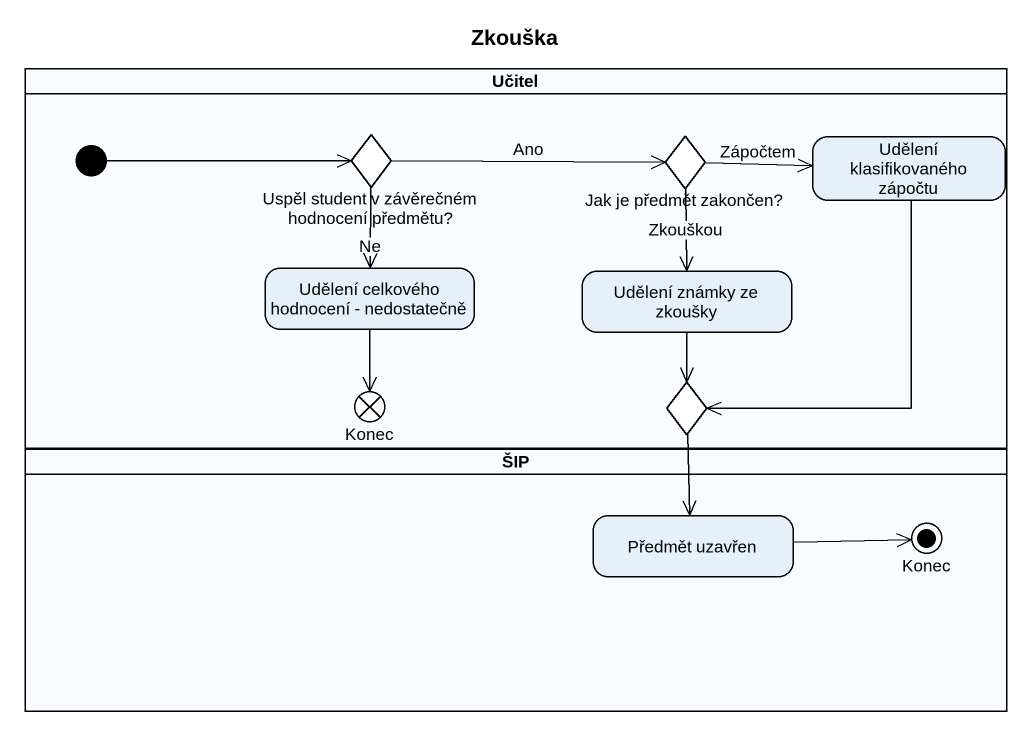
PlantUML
@startuml
title Zkouška
hide empty description
state Učitel <<partition>> {
  state "Uspěl student v závěrečném hodnocení předmětu?" as Uspěl_student_v_závěrečném <<choice>>
  state "Jak je předmět zakončen?" as Jak_je_předmět_zakončen <<choice>>
  state "Udělení klasifikovaného zápočtu" as Udělení_klasifikovaného
  state "Udělení celkového hodnocení - nedostatečně" as Udělení_celkového_hodnocení
  state "Udělení známky ze zkoušky" as Udělení_známky_ze_zkoušky
  state Konec <<end>>
  state choice1 <<choice>>
  [*] -right-> Uspěl_student_v_závěrečném
}
state ŠIP <<partition>> {
  state "Předmět uzavřen" as Předmět_uzavřen
  state "Konec" as Konec_2 <<end>>
}
Uspěl_student_v_závěrečném -right-> Jak_je_předmět_zakončen : Ano
Uspěl_student_v_závěrečném --> Udělení_celkového_hodnocení : Ne
Jak_je_předmět_zakončen -right-> Udělení_klasifikovaného : Zápočtem
Jak_je_předmět_zakončen --> Udělení_známky_ze_zkoušky : Zkouškou
Udělení_klasifikovaného --> choice1
Udělení_celkového_hodnocení --> Konec
Udělení_známky_ze_zkoušky --> choice1
choice1 --> Předmět_uzavřen
Předmět_uzavřen -right-> Konec_2
@enduml
